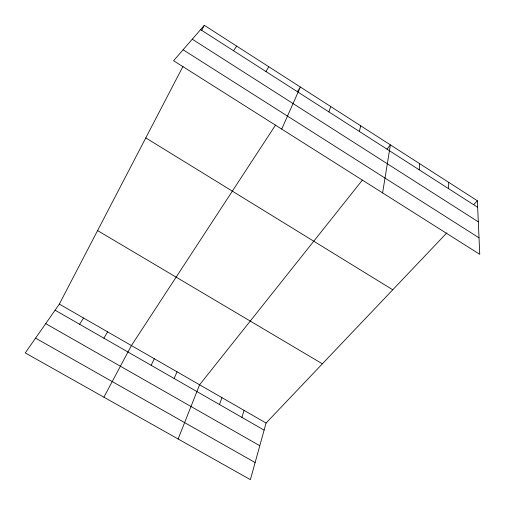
<?xml version="1.0" encoding="UTF-8"?>
<svg xmlns="http://www.w3.org/2000/svg" width="505" height="505" viewBox="0 0 505 505"><rect width="100%" height="100%" fill="white"/><g stroke="black" fill="none" stroke-linecap="round" stroke-linejoin="round"><path stroke-width="0.76" d="M448.585 188.662L448.699 182.349M419.182 169.806L419.705 163.715M382.607 192.904L390.384 144.878L386.994 149.139M359.345 131.433L360.728 125.821M446.811 232.912L266.078 423.032L250.385 479.668L25.25 352.913L59.344 304.098L183.012 66.332M241.895 417.382L244.098 410.382M328.906 111.914L330.724 106.542M219.492 404.524L221.935 397.637M178.132 438.99L199.589 384.778L362.375 180.096M174.118 378.491L177.053 371.813M281.708 129.097L300.38 87.049L297.369 91.657M151.14 365.311L154.328 358.739M201.798 30.218L204.336 25.332L477.37 200.769L479.75 254.331L173.568 60.714L204.336 25.332M103.897 397.195L131.414 345.559L275.484 125.145M266.002 71.571L268.748 66.723M103.891 338.198L107.597 331.861M79.594 324.26L83.578 318.036M233.499 50.727L236.738 46.151M473.633 204.702L477.37 200.769M35.571 338.135L255.126 462.555M45.703 323.623L259.791 445.732M59.344 304.098L266.078 423.032M55.083 310.196L264.115 430.127M97.579 230.589L322.373 363.815M145.787 137.909L392.751 289.782M183.1 49.755L479.018 237.811M192.272 39.213L478.304 221.853M200.605 29.631L477.661 207.309"/></g></svg>
